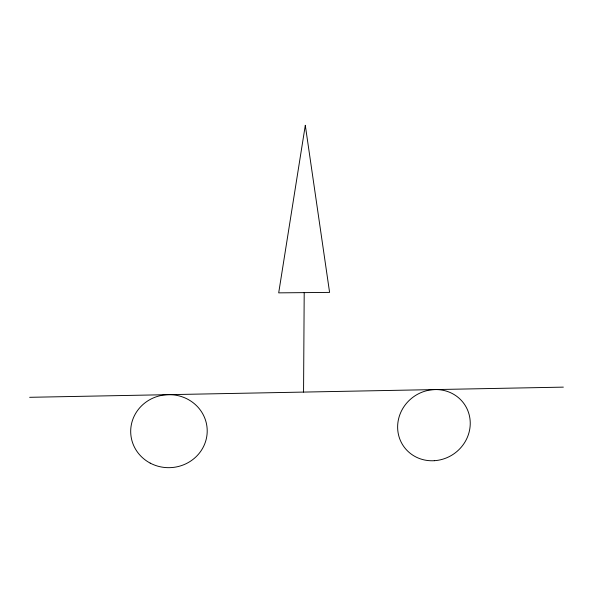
<?xml version="1.0" encoding="UTF-8"?>
<svg xmlns="http://www.w3.org/2000/svg" width="593" height="593" viewBox="0 0 593 593"><rect width="100%" height="100%" fill="white"/><g stroke="black" fill="none" stroke-linecap="round" stroke-linejoin="round"><path stroke-width="0.89" d="M303.557 392.084L304.202 292.623M29.65 397.31L563.35 387.133M305.299 125.331L278.695 292.86L329.589 292.393L305.299 125.331M150.17 463.096A38.271 36.507 -4 0 0 207.209 430.54A38.271 36.507 -4 0 0 149.473 399.86A38.271 36.507 -4 0 0 150.17 463.096M434.321 460.702A36.959 34.935 -34.8 0 0 465.194 405.456A36.959 34.935 -34.8 0 0 402.299 409.355A36.959 34.935 -34.8 0 0 434.321 460.702"/></g></svg>
